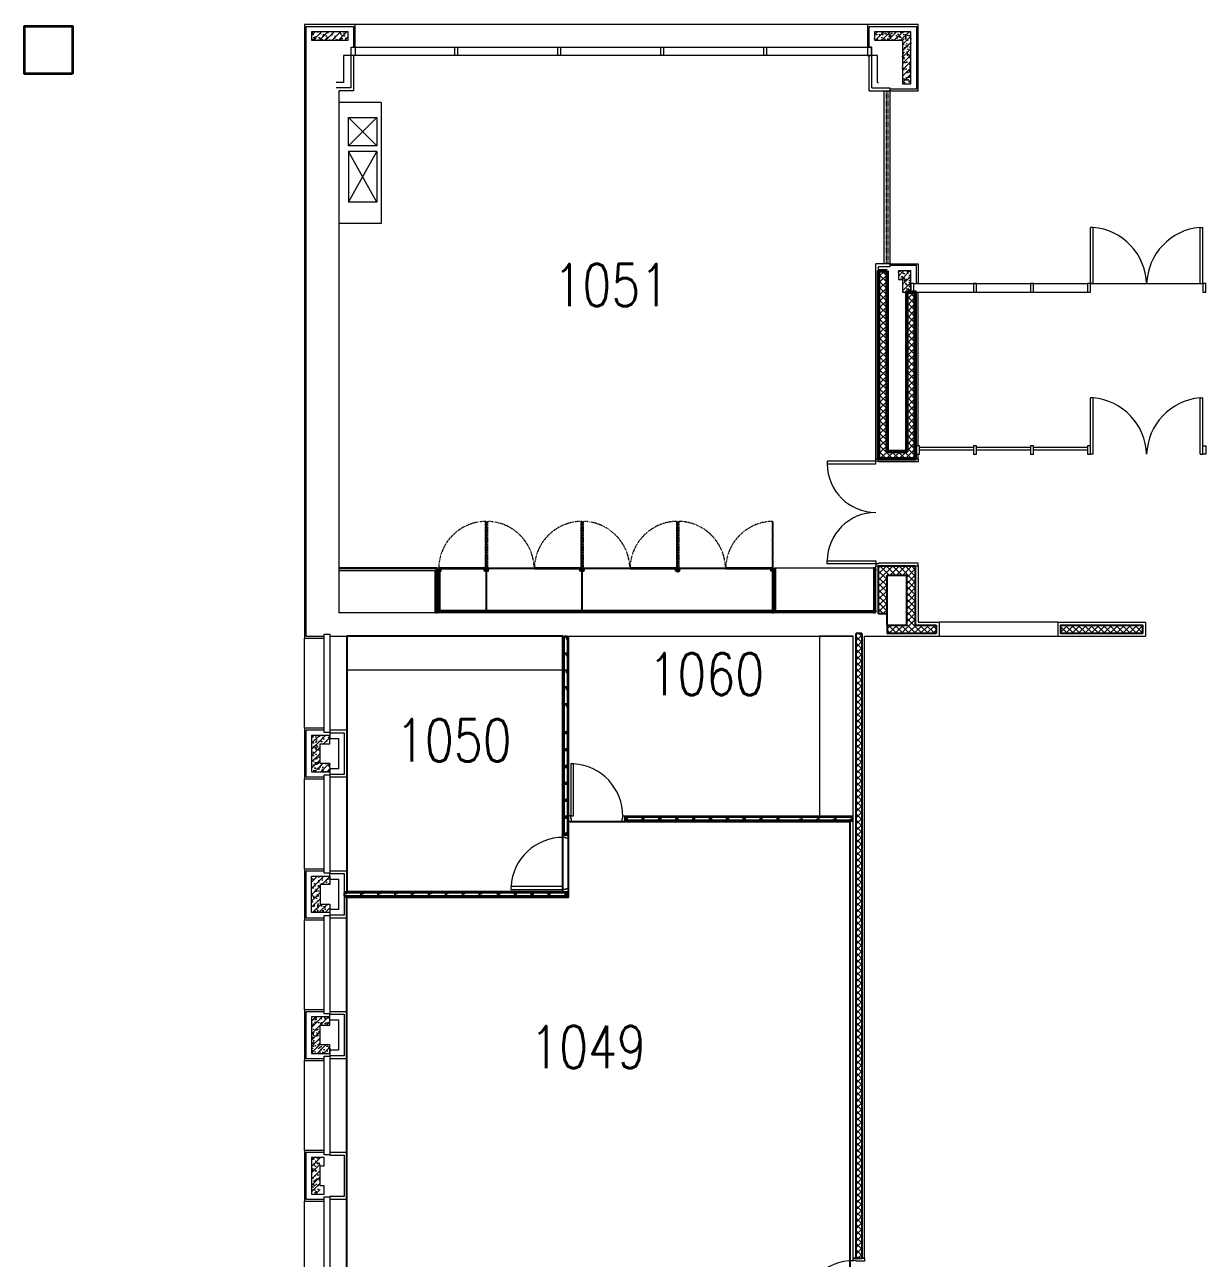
# Model space of a CAD drawing. Header units: inches. Extents: x 13084 to 220150, y 6494 to 167180.
# Drawn here: x 92690 to 113652, y 135165 to 157080 of the extents above; entities that cross this region are included whole.
import ezdxf
from ezdxf.enums import TextEntityAlignment as Align

# ---------------------------------------------------------------- set-up
doc = ezdxf.new("R2010")
doc.units = ezdxf.units.IN
doc.header["$MEASUREMENT"] = 0
doc.linetypes.add('Ground Floor$0$HIDDEN', pattern=[0.375, 0.25, -0.125])
for name, color, linetype, lineweight in [('Ground Floor$0$A-G250-G-Walls-Low-Level', 8, 'Continuous', 15), ('Ground Floor$0$A-G250-G-Walls-Precast-Concrete', 7, 'Continuous', 15), ('Ground Floor$0$A-G250-M-Walls-Blockwork', 7, 'Continuous', 25), ('Ground Floor$0$A-G250-M-Walls-Plasterboard-Partition', 7, 'Continuous', 15), ('Ground Floor$0$A-G252-H-Internal-Walls', 251, 'Continuous', 9), ('Ground Floor$0$A-G26-M-Columns-Concrete', 251, 'Continuous', 35), ('Ground Floor$0$A-G262-H-Precast-Panel', 251, 'Continuous', 5), ('Ground Floor$0$A-G312-M-Wall-Cladding-Panel', 7, 'Continuous', 9), ('Ground Floor$0$A-G312-M-Wall-Finish-Plaster', 7, 'Continuous', 15), ('Ground Floor$0$A-G321-M-Window', 251, 'Continuous', 9), ('Ground Floor$0$A-G322-M-Door', 251, 'Continuous', 15), ('Ground Floor$0$A-G331-M-Floor-Finish-Tiled', 251, 'Continuous', 5), ('Ground Floor$0$A-G4-M-Furniture-and-Fittings', 251, 'Continuous', 9), ('Ground Floor$0$A-G4-M-Furniture-Built-In', 251, 'Continuous', 9), ('Ground Floor$0$Z-Z001-S-Room-Name-Identification-250', 7, 'Continuous', 15)]:
    doc.layers.add(name, color=color, linetype=linetype, lineweight=lineweight)
doc.styles.add('Ground Floor$0$Tag-RomanS', font='romans.shx', dxfattribs={"width": 0.8})
pattern_1 = [(45, (31615.24, 164129.57), (-56.1266, 56.1266), []), (135, (31615.24, 164129.57), (-56.1266, -56.1266), [])]
pattern_2 = [(50, (31615.24, 164129.57), (182.18467, -15.93909), [19.05, -209.55]), (355, (31615.24, 164129.57), (-35.24283, 191.05664), [15.24, -167.64]), (100.451, (31630.42, 164128.24), (146.9425, 175.1167), [16.19, -178.09]), (46.1842, (31615.24, 164180.37), (271.07904, -42.0423), [28.575, -314.325]), (96.6356, (31637.83, 164176.87), (237.4042, 247.42556), [24.285, -267.135]), (351.184, (31615.24, 164180.37), (237.4046, 247.4251), [22.86, -251.46]), (21, (31640.64, 164167.67), (151.61488, -102.26552), [19.05, -209.55]), (326, (31640.64, 164167.67), (61.80203, 184.18797), [15.24, -167.64]), (71.4514, (31653.27, 164159.15), (213.4165, 81.92286), [16.19, -178.09]), (37.5, (31615.24, 164129.57), (3.088603, 84.55504), [0, -165.608, 0, -170.18, 0, -168.275]), (7.5, (31615.24, 164129.57), (66.81966, 100.18057), [0, -97.028, 0, -161.798, 0, -64.135]), (327.5, (31558.6, 164129.57), (135.590595, -5.728744), [0, -63.5, 0, -198.12, 0, -262.89]), (317.5, (31533.2, 164129.57), (148.12918, 25.42649), [0, -82.55, 0, -131.572, 0, -186.69])]
pattern_3 = [(45, (31615.24, 164129.57), (-56.1266, 56.1266), [])]

# ---------------------------------------------------------------- blocks, each defined once
blk = doc.blocks.new('Ground Floor$0$d36')
at = {"layer": 'Ground Floor$0$A-G322-M-Door', "elevation": 0}
for points in [[(76250, -15799), (76250, -15787), (76200, -15787), (76200, -15749), (76950, -15749), (76950, -15799)], [(76250, -17599), (76250, -17611), (76200, -17611), (76200, -17649), (76950, -17649), (76950, -17599)]]:
    blk.add_lwpolyline(points, close=True, dxfattribs=at)
at = {"layer": 'Ground Floor$0$A-G322-M-Door', "ltscale": 0.02, "elevation": 0}
for points in [[(76200, -15787), (75338, -15787), (75338, -15837), (76200, -15837)], [(76200, -17611), (75338, -17611), (75338, -17561), (76200, -17561)]]:
    blk.add_lwpolyline(points, close=True, dxfattribs=at)
at = {"layer": 'Ground Floor$0$A-G322-M-Door', "ltscale": 0.02}
for centre, start, end in [((76200, -15837, 0), 180, 270), ((76200, -17561, 0), 90, 180)]:
    blk.add_arc(centre, 862, start, end, dxfattribs=at)
blk = doc.blocks.new('Ground Floor$0$tag-roomname')
at = {"lineweight": 18, "ltscale": 0.01, "style": 'Ground Floor$0$Tag-RomanS', "width": 0.8}
blk.add_attdef('ROOM_NO_2', text='', height=3, dxfattribs=at).set_placement((0, 1.612), align=Align.MIDDLE_CENTER)
at = {"linetype": 'ByBlock', "lineweight": 13, "ltscale": 0.01, "style": 'Ground Floor$0$Tag-RomanS', "width": 0.8, "flags": 1}
for tag, p in [('ROOM_NAME_1', (0, -2.288)), ('AREA', (0, -5.744))]:
    blk.add_attdef(tag, text='', height=2.8, dxfattribs=at).set_placement(p, align=Align.MIDDLE_CENTER)
blk = doc.blocks.new('Ground Floor$0$dd2000')
at = {"layer": 'Ground Floor$0$A-G322-M-Door'}
for p, q in [((-2000, 0), (-2000, 1000)), ((-1950, 1000), (-2000, 1000)), ((-1950, 0), (-1950, 1000)), ((-50, 0), (-50, 1000)), ((-50, 1000), (0, 1000)), ((0, 0), (0, 1000)), ((-1950, 0), (-2000, 0)), ((-50, 0), (0, 0))]:
    blk.add_line(p, q, dxfattribs=at)
for centre, start, end in [((-2041, -38), 2.0735, 84.9889), ((41, -38), 95.0111, 177.9265)]:
    blk.add_arc(centre, 1042, start, end, dxfattribs=at)
blk = doc.blocks.new('Ground Floor$0$A$C647553F4')
for p, q in [((2, 0), (0, 0)), ((2, -21), (2, 0)), ((2, -21), (0, -21)), ((17, -8), (2, -8)), ((17, -13), (2, -13)), ((5, -36), (30, -36)), ((5, -39), (5, -36)), ((10, -13), (8, -36)), ((11, -3), (11, -8)), ((11, -3), (24, -3)), ((13, -5), (21, -5)), ((13, -8), (13, -5)), ((13, -15), (13, -13)), ((21, -15), (13, -15)), ((21, -5), (21, -15)), ((24, -3), (27, -36)), ((30, -39), (30, -36))]:
    blk.add_line(p, q)
at = {"elevation": 0}
blk.add_lwpolyline([(5, -36), (30, -36), (30, -39), (5, -39)], close=True, dxfattribs=at)
blk.add_circle((17, -10), 2.46)
blk = doc.blocks.new('Ground Floor$0$A$C05DB4EB2')
h = blk.add_hatch(color=256)
h.paths.add_polyline_path([(-13, -48), (13, -48), (13, -2), (-13, -2)], flags=16)
h.paths.add_polyline_path([(-15, -50), (15, -50), (15, 0), (-15, 0)])
for points in [[(-15, -50), (15, -50), (15, 0), (-15, 0)], [(-13, -48), (13, -48), (13, -2), (-13, -2)]]:
    blk.add_lwpolyline(points, close=True)
blk = doc.blocks.new('Ground Floor$0$d1000-200')
at = {"layer": 'Ground Floor$0$A-G322-M-Door'}
for points in [[(-88, 1124), (-38, 1124), (-38, 200), (-88, 200)], [(-950, 150), (-962, 150), (-962, 200), (-1000, 200), (-1000, 0), (-950, 0)], [(-50, 150), (-38, 150), (-38, 200), (0, 200), (0, 0), (-50, 0)]]:
    blk.add_lwpolyline(points, close=True, dxfattribs=at)
blk.add_arc((-38, 200), 924, 93.1044, 180.6141, dxfattribs=at)

msp = doc.modelspace()

# ---------------------------------------------------------------- hatches: boundary and pattern name
at = {"layer": 'Ground Floor$0$A-G252-H-Internal-Walls'}
h = msp.add_hatch(dxfattribs=at)
h.set_pattern_fill('ANSI37', color=256, scale=25, style=0)
h.set_pattern_definition(pattern_1)
h.paths.add_polyline_path([(107865, 149365), (108515, 149365), (108515, 152329), (108365, 152329), (108365, 149500), (108015, 149500), (108015, 152705), (107865, 152705)])
h = msp.add_hatch(dxfattribs=at)
h.set_pattern_fill('ANSI37', color=256, scale=25, style=0)
h.set_pattern_definition(pattern_1)
h.paths.add_polyline_path([(108515, 147465), (108115, 147465), (108115, 147300), (108365, 147300), (108365, 146630), (108515, 146630)])
h.paths.add_polyline_path([(108115, 147465), (107865, 147465), (107865, 146630), (108015, 146630), (108015, 147300), (108115, 147300)])
h.paths.add_polyline_path([(108890, 146415), (108515, 146415), (108515, 146630), (108365, 146630), (108365, 146415), (108115, 146415), (108115, 146265), (108890, 146265)])
h.paths.add_polyline_path([(108115, 146415), (108015, 146415), (108015, 146265), (108115, 146265)])
h = msp.add_hatch(dxfattribs=at)
h.set_pattern_fill('ANSI37', color=256, scale=25, style=0)
h.set_pattern_definition(pattern_1)
h.paths.add_polyline_path([(111100, 146415), (111100, 146265), (112555, 146265), (112555, 146415)])
h = msp.add_hatch(dxfattribs=at)
h.set_pattern_fill('ANSI37', color=256, scale=25, style=0)
h.set_pattern_definition(pattern_1)
h.paths.add_polyline_path([(107565, 146265), (107465, 146265), (107465, 136630), (107565, 136630)])
h = msp.add_hatch(dxfattribs=at)
h.set_pattern_fill('ANSI37', color=256, scale=25, style=0)
h.set_pattern_definition(pattern_1)
h.paths.add_polyline_path([(107565, 136630), (107465, 136630), (107465, 135165), (107565, 135165)])
at = {"layer": 'Ground Floor$0$A-G262-H-Precast-Panel'}
h = msp.add_hatch(dxfattribs=at)
h.set_pattern_fill('ANSI31', color=256, scale=25, style=0)
h.set_pattern_definition(pattern_3)
h.paths.add_polyline_path([(98115, 156955), (97790, 156955), (97790, 156805), (98115, 156805)])
h.paths.add_polyline_path([(98440, 156955), (98115, 156955), (98115, 156805), (98440, 156805)])
h = msp.add_hatch(dxfattribs=at)
h.set_pattern_fill('AR-CONC', color=256, style=0)
h.set_pattern_definition(pattern_2)
h.paths.add_polyline_path([(98115, 156955), (97790, 156955), (97790, 156805), (98115, 156805)])
h.paths.add_polyline_path([(98440, 156955), (98115, 156955), (98115, 156805), (98440, 156805)])
h = msp.add_hatch(dxfattribs=at)
h.set_pattern_fill('AR-CONC', color=256, style=0)
h.set_pattern_definition(pattern_2)
h.paths.add_polyline_path([(108290, 156805), (108290, 156055), (108440, 156055), (108440, 156955), (107790, 156955), (107790, 156805)])
h = msp.add_hatch(dxfattribs=at)
h.set_pattern_fill('ANSI31', color=256, scale=25, style=0)
h.set_pattern_definition(pattern_3)
h.paths.add_polyline_path([(108290, 156805), (108290, 156055), (108440, 156055), (108440, 156955), (107790, 156955), (107790, 156805)])
h = msp.add_hatch(dxfattribs=at)
h.set_pattern_fill('AR-CONC', color=256, style=0)
h.set_pattern_definition(pattern_2)
h.paths.add_polyline_path([(108440, 152705), (108215, 152705), (108215, 152555), (108290, 152555), (108290, 152329), (108440, 152329)])
h = msp.add_hatch(dxfattribs=at)
h.set_pattern_fill('ANSI31', color=256, scale=25, style=0)
h.set_pattern_definition(pattern_3)
h.paths.add_polyline_path([(108440, 152705), (108215, 152705), (108215, 152555), (108290, 152555), (108290, 152329), (108440, 152329)])
h = msp.add_hatch(dxfattribs=at)
h.set_pattern_fill('AR-CONC', color=256, style=0)
h.set_pattern_definition(pattern_2)
h.paths.add_polyline_path([(98115, 144455), (97790, 144455), (97790, 143805), (98115, 143805), (98115, 143955), (97940, 143955), (97940, 144305), (98115, 144305)])
h = msp.add_hatch(dxfattribs=at)
h.set_pattern_fill('ANSI31', color=256, scale=25, style=0)
h.set_pattern_definition(pattern_3)
h.paths.add_polyline_path([(98115, 144455), (97790, 144455), (97790, 143805), (98115, 143805), (98115, 143955), (97940, 143955), (97940, 144305), (98115, 144305)])
h = msp.add_hatch(dxfattribs=at)
h.set_pattern_fill('AR-CONC', color=256, style=0)
h.set_pattern_definition(pattern_2)
h.paths.add_polyline_path([(97790, 141955), (98115, 141955), (98115, 141805), (97940, 141805), (97940, 141455), (98115, 141455), (98115, 141305), (97790, 141305)])
h = msp.add_hatch(dxfattribs=at)
h.set_pattern_fill('ANSI31', color=256, scale=25, style=0)
h.set_pattern_definition(pattern_3)
h.paths.add_polyline_path([(97790, 141955), (98115, 141955), (98115, 141805), (97940, 141805), (97940, 141455), (98115, 141455), (98115, 141305), (97790, 141305)])
h = msp.add_hatch(dxfattribs=at)
h.set_pattern_fill('AR-CONC', color=256, style=0)
h.set_pattern_definition(pattern_2)
h.paths.add_polyline_path([(98115, 139455), (97790, 139455), (97790, 138805), (98115, 138805), (98115, 138955), (97940, 138955), (97940, 139305), (98115, 139305)])
h = msp.add_hatch(dxfattribs=at)
h.set_pattern_fill('ANSI31', color=256, scale=25, style=0)
h.set_pattern_definition(pattern_3)
h.paths.add_polyline_path([(98115, 139455), (97790, 139455), (97790, 138805), (98115, 138805), (98115, 138955), (97940, 138955), (97940, 139305), (98115, 139305)])
h = msp.add_hatch(dxfattribs=at)
h.set_pattern_fill('AR-CONC', color=256, style=0)
h.set_pattern_definition(pattern_2)
h.paths.add_polyline_path([(97790, 136955), (97940, 136955), (97940, 136305), (97790, 136305)])
h = msp.add_hatch(dxfattribs=at)
h.set_pattern_fill('ANSI31', color=256, scale=25, style=0)
h.set_pattern_definition(pattern_3)
h.paths.add_polyline_path([(97790, 136955), (97940, 136955), (97940, 136305), (97790, 136305)])

# ---------------------------------------------------------------- linework, layer by layer
for points in [[(98415, 141680), (102256, 141680), (102256, 146215), (98415, 146215)], [(98415, 133965), (98415, 141580), (102356, 141580), (102356, 142925), (107353, 142925), (107353, 133965)]]:
    msp.add_lwpolyline(points, close=True)
at = {"layer": 'Ground Floor$0$A-G250-G-Walls-Low-Level'}
for p, q in [((107665, 157080), (98529, 157080)), ((111050, 146465, 0), (108940, 146465, 0)), ((97665, 144580), (97665, 146180)), ((98415, 146215), (98415, 144550)), ((108940, 146214, 0), (111050, 146214, 0)), ((97665, 142080), (97665, 143680)), ((98415, 143710), (98415, 142050)), ((97665, 139580), (97665, 141180)), ((98415, 141210), (98415, 139550)), ((97665, 137080), (97665, 138680)), ((98415, 138710), (98415, 137050)), ((97665, 134580), (97665, 136180)), ((98415, 136210), (98415, 134550))]:
    msp.add_line(p, q, dxfattribs=at)
at = {"layer": 'Ground Floor$0$A-G250-G-Walls-Precast-Concrete'}
for p, q in [((108440, 152705), (108215, 152705)), ((108215, 152705), (108215, 152555)), ((108215, 152555), (108290, 152555)), ((108290, 152555), (108290, 152329)), ((108440, 152329), (108440, 152705)), ((108290, 152329), (108440, 152329))]:
    msp.add_line(p, q, dxfattribs=at)
for points in [[(98440, 156955), (97790, 156955), (97790, 156805), (98440, 156805)], [(98015, 136305), (98015, 136455), (97940, 136455), (97940, 136805), (98015, 136805), (98015, 136955), (97790, 136955), (97790, 136305)]]:
    msp.add_lwpolyline(points, close=True, dxfattribs=at)
for points in [[(108290, 156805), (108290, 156030), (108440, 156030), (108440, 156955), (107790, 156955), (107790, 156805), (108290, 156805)], [(98115, 144455), (97790, 144455), (97790, 143805), (98115, 143805), (98115, 143955), (97940, 143955), (97940, 144305), (98115, 144305), (98115, 144455)], [(97790, 141955), (98115, 141955), (98115, 141805), (97940, 141805), (97940, 141455), (98115, 141455), (98115, 141305), (97790, 141305), (97790, 141955)], [(98115, 139455), (97790, 139455), (97790, 138805), (98115, 138805), (98115, 138955), (97940, 138955), (97940, 139305), (98115, 139305), (98115, 139455)]]:
    msp.add_lwpolyline(points, dxfattribs=at)
at = {"layer": 'Ground Floor$0$A-G250-M-Walls-Blockwork'}
for p, q in [((107865, 147465, 0), (108515, 147465, 0)), ((107865, 146615), (107865, 147465, 0)), ((108015, 146415), (108015, 147300)), ((108015, 147300), (108365, 147300)), ((108365, 146415), (108365, 147300)), ((108515, 147465, 0), (108515, 146415)), ((108015, 146615), (107865, 146615)), ((108015, 146415), (108365, 146415)), ((108015, 146415), (108015, 146265)), ((108515, 146415), (108890, 146415)), ((108890, 146415), (108890, 146265)), ((107565, 146265), (107465, 146265)), ((107465, 135165), (107465, 146265)), ((107565, 146265), (107565, 135165)), ((108890, 146265), (108015, 146265)), ((107465, 135165), (107565, 135165))]:
    msp.add_line(p, q, dxfattribs=at)
at = {"layer": 'Ground Floor$0$A-G250-M-Walls-Blockwork', "lineweight": 50, "ltscale": 0.02}
msp.add_lwpolyline([(108015, 152705), (107865, 152705), (107865, 149365), (108515, 149365), (108515, 152329), (108365, 152329), (108365, 149500), (108015, 149500)], close=True, dxfattribs=at)
at = {"layer": 'Ground Floor$0$A-G250-M-Walls-Blockwork', "elevation": 0}
msp.add_lwpolyline([(112555, 146265), (111100, 146265), (111100, 146415), (112555, 146415)], close=True, dxfattribs=at)
at = {"layer": 'Ground Floor$0$A-G250-M-Walls-Plasterboard-Partition'}
for p, q in [((102256, 142680), (102256, 146215)), ((102268, 142680, 0), (102268, 146215)), ((102281, 142680, 0), (102281, 146215)), ((102331, 146215), (102331, 142680, 0)), ((102343, 146215), (102343, 142680, 0)), ((102356, 146215), (102356, 142680)), ((102356, 142925), (102356, 144551, 0)), ((102356, 142911, 0), (102356, 143131, 0)), ((103356, 143025), (107415, 143025)), ((103356, 142925), (103356, 143025)), ((103356, 143012), (107415, 143012, 0)), ((103356, 143000), (107415, 143000, 0)), ((107415, 142950, 0), (103356, 142950)), ((107415, 142937, 0), (103356, 142937)), ((107415, 142925), (103356, 142925)), ((102256, 142680), (102356, 142680)), ((98365, 141680), (102356, 141680)), ((98365, 141680), (98365, 141580)), ((98365, 141667, 0), (102343, 141667)), ((98365, 141655, 0), (102331, 141655)), ((102331, 141605), (98365, 141605, 0)), ((102343, 141592), (98365, 141592, 0)), ((102356, 141580), (98365, 141580)), ((102331, 141655), (102331, 141605)), ((102343, 141667), (102343, 141592)), ((102356, 141680), (102356, 141580))]:
    msp.add_line(p, q, dxfattribs=at)
for points in [[(102331, 146215), (102281, 146215), (102281, 146165), (102291, 146165), (102291, 146205), (102321, 146205), (102321, 146165), (102331, 146165)], [(102331, 145915), (102281, 145915), (102281, 145865), (102291, 145865), (102291, 145905), (102321, 145905), (102321, 145865), (102331, 145865)], [(102331, 145615), (102281, 145615), (102281, 145565), (102291, 145565), (102291, 145605), (102321, 145605), (102321, 145565), (102331, 145565)], [(102331, 145315), (102281, 145315), (102281, 145265), (102291, 145265), (102291, 145305), (102321, 145305), (102321, 145265), (102331, 145265)], [(102331, 145015), (102281, 145015), (102281, 144965), (102291, 144965), (102291, 145005), (102321, 145005), (102321, 144965), (102331, 144965)]]:
    msp.add_lwpolyline(points, close=True, dxfattribs=at)
at = {"layer": 'Ground Floor$0$A-G250-M-Walls-Plasterboard-Partition', "elevation": 0}
for points in [[(102331, 144480), (102281, 144480), (102281, 144530), (102291, 144530), (102291, 144490), (102321, 144490), (102321, 144530), (102331, 144530)], [(102331, 144180), (102281, 144180), (102281, 144230), (102291, 144230), (102291, 144190), (102321, 144190), (102321, 144230), (102331, 144230)], [(102331, 143880), (102281, 143880), (102281, 143930), (102291, 143930), (102291, 143890), (102321, 143890), (102321, 143930), (102331, 143930)], [(102331, 143580), (102281, 143580), (102281, 143630), (102291, 143630), (102291, 143590), (102321, 143590), (102321, 143630), (102331, 143630)], [(102331, 143280), (102281, 143280), (102281, 143330), (102291, 143330), (102291, 143290), (102321, 143290), (102321, 143330), (102331, 143330)], [(102331, 142980), (102281, 142980), (102281, 143030), (102291, 143030), (102291, 142990), (102321, 142990), (102321, 143030), (102331, 143030)], [(103356, 143000), (103356, 142950), (103406, 142950), (103406, 142960), (103366, 142960), (103366, 142990), (103406, 142990), (103406, 143000)], [(103656, 143000), (103656, 142950), (103706, 142950), (103706, 142960), (103666, 142960), (103666, 142990), (103706, 142990), (103706, 143000)], [(103956, 143000), (103956, 142950), (104006, 142950), (104006, 142960), (103966, 142960), (103966, 142990), (104006, 142990), (104006, 143000)], [(104256, 143000), (104256, 142950), (104306, 142950), (104306, 142960), (104266, 142960), (104266, 142990), (104306, 142990), (104306, 143000)], [(104556, 143000), (104556, 142950), (104606, 142950), (104606, 142960), (104566, 142960), (104566, 142990), (104606, 142990), (104606, 143000)], [(104856, 143000), (104856, 142950), (104906, 142950), (104906, 142960), (104866, 142960), (104866, 142990), (104906, 142990), (104906, 143000)], [(105156, 143000), (105156, 142950), (105206, 142950), (105206, 142960), (105166, 142960), (105166, 142990), (105206, 142990), (105206, 143000)], [(105453, 143000), (105453, 142950), (105503, 142950), (105503, 142960), (105463, 142960), (105463, 142990), (105503, 142990), (105503, 143000)], [(105753, 143000), (105753, 142950), (105803, 142950), (105803, 142960), (105763, 142960), (105763, 142990), (105803, 142990), (105803, 143000)], [(106053, 143000), (106053, 142950), (106103, 142950), (106103, 142960), (106063, 142960), (106063, 142990), (106103, 142990), (106103, 143000)], [(106503, 143000), (106503, 142950), (106453, 142950), (106453, 142960), (106493, 142960), (106493, 142990), (106453, 142990), (106453, 143000)], [(106803, 143000), (106803, 142950), (106753, 142950), (106753, 142960), (106793, 142960), (106793, 142990), (106753, 142990), (106753, 143000)], [(107103, 143000), (107103, 142950), (107053, 142950), (107053, 142960), (107093, 142960), (107093, 142990), (107053, 142990), (107053, 143000)], [(107403, 143000), (107403, 142950), (107353, 142950), (107353, 142960), (107393, 142960), (107393, 142990), (107353, 142990), (107353, 143000)], [(102331, 142680), (102281, 142680), (102281, 142730), (102291, 142730), (102291, 142690), (102321, 142690), (102321, 142730), (102331, 142730)], [(98365, 141605), (98365, 141655), (98415, 141655), (98415, 141645), (98375, 141645), (98375, 141615), (98415, 141615), (98415, 141605)], [(98665, 141605), (98665, 141655), (98715, 141655), (98715, 141645), (98675, 141645), (98675, 141615), (98715, 141615), (98715, 141605)], [(98965, 141605), (98965, 141655), (99015, 141655), (99015, 141645), (98975, 141645), (98975, 141615), (99015, 141615), (99015, 141605)], [(99265, 141605), (99265, 141655), (99315, 141655), (99315, 141645), (99275, 141645), (99275, 141615), (99315, 141615), (99315, 141605)], [(99565, 141605), (99565, 141655), (99615, 141655), (99615, 141645), (99575, 141645), (99575, 141615), (99615, 141615), (99615, 141605)], [(99868, 141605), (99868, 141655), (99918, 141655), (99918, 141645), (99878, 141645), (99878, 141615), (99918, 141615), (99918, 141605)], [(100168, 141605), (100168, 141655), (100218, 141655), (100218, 141645), (100178, 141645), (100178, 141615), (100218, 141615), (100218, 141605)], [(100468, 141605), (100468, 141655), (100518, 141655), (100518, 141645), (100478, 141645), (100478, 141615), (100518, 141615), (100518, 141605)], [(100768, 141605), (100768, 141655), (100818, 141655), (100818, 141645), (100778, 141645), (100778, 141615), (100818, 141615), (100818, 141605)], [(101131, 141605), (101131, 141655), (101081, 141655), (101081, 141645), (101121, 141645), (101121, 141615), (101081, 141615), (101081, 141605)], [(101431, 141605), (101431, 141655), (101381, 141655), (101381, 141645), (101421, 141645), (101421, 141615), (101381, 141615), (101381, 141605)], [(101731, 141605), (101731, 141655), (101681, 141655), (101681, 141645), (101721, 141645), (101721, 141615), (101681, 141615), (101681, 141605)], [(102031, 141605), (102031, 141655), (101981, 141655), (101981, 141645), (102021, 141645), (102021, 141615), (101981, 141615), (101981, 141605)], [(102331, 141605), (102331, 141655), (102281, 141655), (102281, 141645), (102321, 141645), (102321, 141615), (102281, 141615), (102281, 141605)]]:
    msp.add_lwpolyline(points, close=True, dxfattribs=at)
at = {"layer": 'Ground Floor$0$A-G26-M-Columns-Concrete'}
msp.add_lwpolyline([(93540, 156205), (92690, 156205), (92690, 157055), (93540, 157055), (93540, 156205)], dxfattribs=at)
at = {"layer": 'Ground Floor$0$A-G312-M-Wall-Cladding-Panel'}
msp.add_line((108565, 152479), (108535, 152479), dxfattribs=at)
for points in [[(98565, 156680), (98565, 157080), (97665, 157080), (97665, 146180), (98015, 146180), (98015, 146210), (97695, 146210), (97695, 157050), (98535, 157050), (98535, 156680)], [(108535, 155935), (108065, 155935), (108065, 155935), (108065, 155935), (108065, 155905), (108565, 155905), (108565, 157080), (107665, 157080), (107665, 156680), (107695, 156680), (107695, 157050), (108535, 157050), (108535, 155935)], [(98015, 143710), (97695, 143710), (97695, 144550), (98015, 144550), (98015, 144580), (97665, 144580), (97665, 143680), (98015, 143680)], [(98015, 141210), (97695, 141210), (97695, 142050), (98015, 142050), (98015, 142080), (97665, 142080), (97665, 141180), (98015, 141180)], [(98015, 138710), (97695, 138710), (97695, 139550), (98015, 139550), (98015, 139580), (97665, 139580), (97665, 138680), (98015, 138680)], [(98015, 136210), (97695, 136210), (97695, 137050), (98015, 137050), (98015, 137080), (97665, 137080), (97665, 136180), (98015, 136180)]]:
    msp.add_lwpolyline(points, close=True, dxfattribs=at)
for points in [[(108065, 152830), (108565, 152830), (108565, 152479)], [(108535, 152479), (108535, 152800), (108065, 152800)]]:
    msp.add_lwpolyline(points, dxfattribs=at)
at = {"layer": 'Ground Floor$0$A-G312-M-Wall-Finish-Plaster'}
for p, q in [((98355, 156530), (98355, 156055)), ((98485, 156530), (98355, 156530)), ((98485, 156530), (98485, 155955)), ((98490, 156530, 0), (98485, 156530)), ((98535, 156530), (98535, 155905)), ((107695, 155905, 0), (107695, 156530, 0)), ((107845, 156530, 0), (107740, 156530, 0)), ((107745, 155955, 0), (107745, 156530, 0)), ((107845, 156055), (107845, 156530, 0)), ((98355, 156055), (98225, 156055)), ((107845, 156055), (107865, 156055)), ((98485, 155955), (98225, 155955)), ((98275, 155905), (98275, 146630)), ((98535, 155905), (98275, 155905)), ((107695, 155905), (108065, 155905)), ((107745, 155955), (108065, 155955)), ((108065, 155955), (108065, 155905)), ((107815, 149365, 0), (107815, 152830)), ((108065, 152830), (107815, 152830)), ((107865, 152705), (107865, 152780)), ((108065, 152780), (107865, 152780)), ((108065, 152830), (108065, 152780)), ((108565, 149600), (108565, 152329, 0)), ((107865, 149365, 0), (107815, 149365, 0)), ((108565, 149365, 0), (108515, 149365, 0)), ((108565, 149365, 0), (108565, 149450)), ((108565, 149365), (108565, 149450)), ((107815, 146630), (107815, 147465, 0)), ((107815, 147465, 0), (107865, 147465, 0)), ((108515, 147465, 0), (108565, 147465, 0)), ((108565, 147465, 0), (108565, 146465)), ((107815, 146630), (98275, 146630)), ((108565, 146465), (108940, 146465)), ((108940, 146465, 0), (108940, 146215, 0)), ((111050, 146465, 0), (111050, 146215, 0)), ((111050, 146465, 0), (112605, 146465, 0)), ((112605, 146465, 0), (112605, 146215, 0)), ((98115, 146215, 0), (107415, 146215, 0)), ((107415, 135165), (107415, 146215)), ((107615, 135165, 0), (107615, 146215)), ((107615, 146215, 0), (108940, 146215, 0)), ((111050, 146215, 0), (112605, 146215, 0)), ((98115, 144505), (98115, 144500)), ((98115, 144500), (98115, 144400)), ((98115, 143860), (98115, 143760)), ((98115, 143755), (98115, 143760)), ((98115, 142005), (98115, 142000)), ((98115, 141900), (98115, 142000)), ((98115, 141360), (98115, 141260)), ((98115, 141255), (98115, 141260)), ((98115, 139505), (98115, 139500)), ((98115, 139400), (98115, 139500)), ((98115, 138860), (98115, 138760)), ((98115, 138755), (98115, 138760)), ((98115, 137005), (98115, 137000)), ((98115, 136255), (98115, 136260)), ((107465, 135165, 0), (107415, 135165, 0)), ((107615, 135165, 0), (107565, 135165, 0))]:
    msp.add_line(p, q, dxfattribs=at)
for points in [[(98115, 144550), (98415, 144550), (98415, 143710), (98115, 143710)], [(98115, 144500), (98365, 144500), (98365, 143760), (98115, 143760)], [(98115, 144400), (98265, 144400), (98265, 143860), (98115, 143860)], [(98115, 142050), (98415, 142050), (98415, 141680)], [(98115, 142000), (98365, 142000), (98365, 141260), (98115, 141260)], [(98115, 141900), (98265, 141900), (98265, 141360), (98115, 141360)], [(98415, 141580), (98415, 141210), (98115, 141210)], [(98115, 139550), (98415, 139550), (98415, 138710), (98115, 138710)], [(98115, 139500), (98365, 139500), (98365, 138760), (98115, 138760)], [(98115, 139400), (98265, 139400), (98265, 138860), (98115, 138860)], [(98115, 137050), (98415, 137050), (98415, 136210), (98115, 136210)], [(98115, 137000), (98365, 137000), (98365, 136260), (98115, 136260)]]:
    msp.add_lwpolyline(points, dxfattribs=at)
at = {"layer": 'Ground Floor$0$A-G321-M-Window'}
for p, q in [((108490, 152479, 0), (111577, 152479, 0)), ((108490, 152329, 0), (111577, 152329, 0)), ((108590, 149575, 0), (109553, 149575, 0)), ((108590, 149525, 0), (109553, 149525, 0)), ((109603, 149575, 0), (110565, 149575, 0)), ((109603, 149525, 0), (110565, 149525, 0)), ((110615, 149575, 0), (111577, 149575, 0)), ((110615, 149525, 0), (111577, 149525, 0))]:
    msp.add_line(p, q, dxfattribs=at)
at = {"layer": 'Ground Floor$0$A-G321-M-Window', "elevation": 0}
msp.add_lwpolyline([(107740, 156530), (98490, 156530), (98490, 156680), (107740, 156680), (107740, 156530)], dxfattribs=at)
at = {"layer": 'Ground Floor$0$A-G321-M-Window'}
for points in [[(98490, 156680), (98565, 156680), (98565, 156530), (98490, 156530)], [(100333, 156680), (100383, 156680), (100383, 156530), (100333, 156530)], [(102163, 156680), (102213, 156680), (102213, 156530), (102163, 156530)], [(103993, 156680), (104043, 156680), (104043, 156530), (103993, 156530)], [(105823, 156680), (105873, 156680), (105873, 156530), (105823, 156530)], [(107740, 156680), (107665, 156680), (107665, 156530), (107740, 156530)], [(108440, 152479), (108440, 152329), (108490, 152329), (108490, 152479)], [(109553, 152479), (109553, 152329), (109603, 152329), (109603, 152479)], [(110565, 152479), (110565, 152329), (110615, 152329), (110615, 152479)], [(111577, 152479), (111577, 152329), (111627, 152329), (111627, 152479)], [(113627, 152479), (113627, 152329), (113677, 152329), (113677, 152479)], [(108540, 149600), (108540, 149450), (108590, 149450), (108590, 149600)], [(109553, 149600), (109553, 149450), (109603, 149450), (109603, 149600)], [(110565, 149600), (110565, 149450), (110615, 149450), (110615, 149600)], [(111577, 149600), (111577, 149450), (111627, 149450), (111627, 149600)], [(113677, 149600), (113677, 149450), (113627, 149450), (113627, 149600)], [(98115, 146255), (98115, 144505), (98015, 144505), (98015, 146255)], [(98115, 143755), (98115, 142005), (98015, 142005), (98015, 143755)], [(98115, 141255), (98115, 139505), (98015, 139505), (98015, 141255)], [(98115, 138755), (98115, 137005), (98015, 137005), (98015, 138755)], [(98115, 136255), (98115, 134505), (98015, 134505), (98015, 136255)]]:
    msp.add_lwpolyline(points, close=True, dxfattribs=at)
at = {"layer": 'Ground Floor$0$A-G322-M-Door', "linetype": 'Ground Floor$0$HIDDEN', "ltscale": 0.5}
for p, q in [((108000, 155905), (108000, 152830)), ((108030, 155905), (108030, 152830))]:
    msp.add_line(p, q, dxfattribs=at)
at = {"layer": 'Ground Floor$0$A-G322-M-Door', "elevation": 0}
for points in [[(107965, 155905), (108065, 155905), (108065, 152830), (107965, 152830)], [(102444, 143949), (102394, 143949), (102394, 143025), (102444, 143025)], [(102406, 142975), (102394, 142975), (102394, 143025), (102356, 143025), (102356, 142925), (102406, 142925)], [(103306, 142975), (103318, 142975), (103318, 143025), (103356, 143025), (103356, 142925), (103306, 142925)], [(102306, 142630), (102306, 142642), (102256, 142642), (102256, 142680), (102356, 142680), (102356, 142630)], [(101332, 141768), (101332, 141718), (102256, 141718), (102256, 141768)], [(102306, 141730), (102306, 141718), (102256, 141718), (102256, 141680), (102356, 141680), (102356, 141730)]]:
    msp.add_lwpolyline(points, close=True, dxfattribs=at)
at = {"layer": 'Ground Floor$0$A-G322-M-Door'}
for centre, start, end in [((102394, 143024), 359.3859, 86.8956), ((102256, 141718), 89.3859, 176.8956)]:
    msp.add_arc(centre, 924, start, end, dxfattribs=at)
at = {"layer": 'Ground Floor$0$A-G331-M-Floor-Finish-Tiled'}
msp.add_line((111627, 152479), (113627, 152479), dxfattribs=at)
at = {"layer": 'Ground Floor$0$A-G4-M-Furniture-and-Fittings'}
for p, q in [((99025, 155697), (98275, 155697)), ((98947, 154928), (98447, 155428)), ((98947, 155428), (98447, 154928)), ((98447, 154829), (98447, 153929)), ((98947, 154829), (98447, 154829)), ((98447, 153929), (98947, 154829)), ((98947, 153929), (98447, 154829)), ((98947, 154829), (98947, 153929)), ((98947, 153929), (98447, 153929))]:
    msp.add_line(p, q, dxfattribs=at)
at = {"layer": 'Ground Floor$0$A-G4-M-Furniture-and-Fittings', "ltscale": 0.1}
for p, q in [((99025, 155697), (99025, 153547)), ((99025, 153547), (98275, 153547))]:
    msp.add_line(p, q, dxfattribs=at)
at = {"layer": 'Ground Floor$0$A-G4-M-Furniture-and-Fittings', "elevation": 0}
msp.add_lwpolyline([(98947, 154928), (98447, 154928), (98447, 155428), (98947, 155428)], close=True, dxfattribs=at)
at = {"layer": 'Ground Floor$0$A-G4-M-Furniture-Built-In'}
for p, q in [((100025, 147430, 0), (98275, 147430)), ((100005, 147410, 0), (98275, 147410)), ((98275, 147385), (99980, 147385, 0)), ((99980, 147385, 0), (99980, 146630, 0)), ((100005, 146630, 0), (100005, 147410, 0)), ((100025, 146630, 0), (100025, 147430, 0)), ((100045, 147378), (100025, 147408)), ((100025, 147378), (100045, 147408)), ((100045, 147408), (100045, 146630, 0)), ((100065, 147408), (100045, 147408)), ((100065, 147408), (100065, 146670, 0)), ((105975, 147408), (105975, 146670, 0)), ((105975, 147408), (105995, 147408)), ((105995, 147408), (105995, 146630, 0)), ((105995, 147378), (106015, 147408)), ((106015, 147378), (105995, 147408)), ((106015, 147408), (106015, 147430)), ((106015, 147430), (106035, 147430, 0)), ((106015, 147408, 0), (106015, 146630, 0)), ((106035, 147430, 0), (106035, 146670, 0)), ((106035, 147430, 0), (107775, 147430, 0)), ((107775, 147430, 0), (107775, 146670, 0)), ((107795, 147430), (107775, 147430, 0)), ((107795, 147408), (107795, 147430)), ((107815, 147378), (107795, 147408)), ((107795, 147378), (107815, 147408)), ((107795, 147408, 0), (107795, 146630, 0)), ((100005, 146630, 0), (100025, 146630, 0)), ((100045, 146650, 0), (100025, 146680, 0)), ((100025, 146650, 0), (100045, 146680, 0)), ((100065, 146630, 0), (100045, 146630, 0)), ((100060, 146670, 0), (100060, 146650, 0)), ((105980, 146670, 0), (100060, 146670, 0)), ((105980, 146650, 0), (100060, 146650, 0)), ((100065, 146650, 0), (100065, 146630, 0)), ((105975, 146650, 0), (105975, 146630, 0)), ((105975, 146630, 0), (105995, 146630, 0)), ((105980, 146670, 0), (105980, 146650, 0)), ((105995, 146650, 0), (106015, 146680, 0)), ((106015, 146650, 0), (105995, 146680, 0)), ((106035, 146630, 0), (106015, 146630, 0)), ((106030, 146670, 0), (107780, 146670, 0)), ((106030, 146670, 0), (106030, 146650, 0)), ((106030, 146650, 0), (107780, 146650, 0)), ((106035, 146650, 0), (106035, 146630, 0)), ((107775, 146650, 0), (107775, 146630, 0)), ((107775, 146630, 0), (107795, 146630, 0)), ((107780, 146670, 0), (107780, 146650, 0)), ((107815, 146650, 0), (107795, 146680, 0)), ((107795, 146650, 0), (107815, 146680, 0))]:
    msp.add_line(p, q, dxfattribs=at)
at = {"layer": 'Ground Floor$0$A-G4-M-Furniture-Built-In', "linetype": 'Ground Floor$0$HIDDEN', "ltscale": 0.25, "elevation": 0}
for points in [[(100873, 148256), (100873, 147410), (100893, 147410), (100893, 148256)], [(100917, 148256), (100917, 147410), (100897, 147410), (100897, 148256)], [(102573, 148256), (102573, 147410), (102593, 147410), (102593, 148256)], [(102617, 148256), (102617, 147410), (102597, 147410), (102597, 148256)], [(104273, 148256), (104273, 147410), (104293, 147410), (104293, 148256)], [(104317, 148256), (104317, 147410), (104297, 147410), (104297, 148256)], [(105973, 148256), (105973, 147410), (105993, 147410), (105993, 148256)]]:
    msp.add_lwpolyline(points, close=True, dxfattribs=at)
at = {"layer": 'Ground Floor$0$A-G4-M-Furniture-Built-In'}
for points in [[(100025, 147408), (100045, 147408), (100045, 147378), (100025, 147378)], [(102605, 147358), (102585, 147358), (102585, 146670), (102605, 146670)], [(106015, 147408), (105995, 147408), (105995, 147378), (106015, 147378)], [(102256, 145615), (98415, 145615), (98415, 146215), (102256, 146215)], [(106815, 143025), (107415, 143025), (107415, 146215), (106815, 146215)]]:
    msp.add_lwpolyline(points, close=True, dxfattribs=at)
at = {"layer": 'Ground Floor$0$A-G4-M-Furniture-Built-In', "elevation": 0}
for points in [[(100047, 147410), (100893, 147410), (100893, 147430), (100047, 147430)], [(100905, 147358), (100885, 147358), (100885, 146670), (100905, 146670)], [(101743, 147410), (100897, 147410), (100897, 147430), (101743, 147430)], [(101747, 147410), (102593, 147410), (102593, 147430), (101747, 147430)], [(103443, 147410), (102597, 147410), (102597, 147430), (103443, 147430)], [(103447, 147410), (104293, 147410), (104293, 147430), (103447, 147430)], [(105143, 147410), (104297, 147410), (104297, 147430), (105143, 147430)], [(105147, 147410), (105993, 147410), (105993, 147430), (105147, 147430)], [(107795, 147408), (107815, 147408), (107815, 147378), (107795, 147378)], [(100025, 146680), (100045, 146680), (100045, 146650), (100025, 146650)], [(106015, 146680), (105995, 146680), (105995, 146650), (106015, 146650)], [(107795, 146680), (107815, 146680), (107815, 146650), (107795, 146650)]]:
    msp.add_lwpolyline(points, close=True, dxfattribs=at)
at = {"layer": 'Ground Floor$0$A-G4-M-Furniture-Built-In', "linetype": 'Ground Floor$0$HIDDEN', "ltscale": 0.25}
for centre, start, end in [((100894, 147409, 0), 91.3942, 178.6058), ((100897, 147409, 0), 1.3942, 88.6058), ((102594, 147409, 0), 91.3942, 178.6058), ((102597, 147409, 0), 1.3942, 88.6058), ((104294, 147409, 0), 91.3942, 178.6058), ((104297, 147409, 0), 1.3942, 88.6058), ((105994, 147409, 0), 91.3942, 178.6058)]:
    msp.add_arc(centre, 847, start, end, dxfattribs=at)

# ---------------------------------------------------------------- block references
at = {"layer": 'Ground Floor$0$A-G322-M-Door'}
for name, p in [('Ground Floor$0$dd2000', (113627, 152479)), ('Ground Floor$0$dd2000', (113627, 149450)), ('Ground Floor$0$d36', (31615, 165114))]:
    msp.add_blockref(name, p, dxfattribs=at)
at = {"layer": 'Ground Floor$0$A-G322-M-Door', "xscale": -1, "rotation": 90}
msp.add_blockref('Ground Floor$0$d1000-200', (107615, 134165, 0), dxfattribs=at)
at = {"layer": 'Ground Floor$0$A-G4-M-Furniture-Built-In', "xscale": -1, "rotation": 180}
for p in [(100065, 147370), (100910, 147370), (102610, 147370), (104310, 147370)]:
    msp.add_blockref('Ground Floor$0$A$C647553F4', p, dxfattribs=at)
at = {"layer": 'Ground Floor$0$A-G4-M-Furniture-Built-In', "rotation": 180}
for name, p in [('Ground Floor$0$A$C647553F4', (100880, 147370)), ('Ground Floor$0$A$C05DB4EB2', (100895, 147358)), ('Ground Floor$0$A$C647553F4', (102580, 147370)), ('Ground Floor$0$A$C05DB4EB2', (102595, 147358)), ('Ground Floor$0$A$C647553F4', (104280, 147370)), ('Ground Floor$0$A$C05DB4EB2', (104295, 147358)), ('Ground Floor$0$A$C647553F4', (105975, 147370))]:
    msp.add_blockref(name, p, dxfattribs=at)
at = {"layer": 'Ground Floor$0$Z-Z001-S-Room-Name-Identification-250'}
ref = msp.add_blockref('Ground Floor$0$tag-roomname', (103115, 152051), dxfattribs=dict(at, xscale=250, yscale=250, zscale=250))
ref.add_attrib('ROOM_NO_2', '1051', dxfattribs={"layer": '0', "lineweight": 18, "ltscale": 0.01, "height": 750, "style": 'Ground Floor$0$Tag-RomanS', "width": 0.8}).set_placement((103115, 152454), align=Align.MIDDLE_CENTER)
ref = msp.add_blockref('Ground Floor$0$tag-roomname', (104803, 145138), dxfattribs=dict(at, xscale=250, yscale=250, zscale=250))
ref.add_attrib('ROOM_NO_2', '1060', dxfattribs={"layer": '0', "lineweight": 18, "ltscale": 0.01, "height": 750, "style": 'Ground Floor$0$Tag-RomanS', "width": 0.8}).set_placement((104803, 145541), align=Align.MIDDLE_CENTER)
ref = msp.add_blockref('Ground Floor$0$tag-roomname', (100315, 143965), dxfattribs=dict(at, xscale=250, yscale=250, zscale=250))
ref.add_attrib('ROOM_NO_2', '1050', dxfattribs={"layer": '0', "lineweight": 18, "ltscale": 0.01, "height": 750, "style": 'Ground Floor$0$Tag-RomanS', "width": 0.8}).set_placement((100315, 144368), align=Align.MIDDLE_CENTER)
ref = msp.add_blockref('Ground Floor$0$tag-roomname', (102701, 138515), dxfattribs=dict(at, xscale=250, yscale=250, zscale=250))
ref.add_attrib('ROOM_NO_2', '1049', dxfattribs={"layer": '0', "lineweight": 18, "ltscale": 0.01, "height": 750, "style": 'Ground Floor$0$Tag-RomanS', "width": 0.8}).set_placement((102701, 138918), align=Align.MIDDLE_CENTER)

doc.saveas('drawing.dxf')
